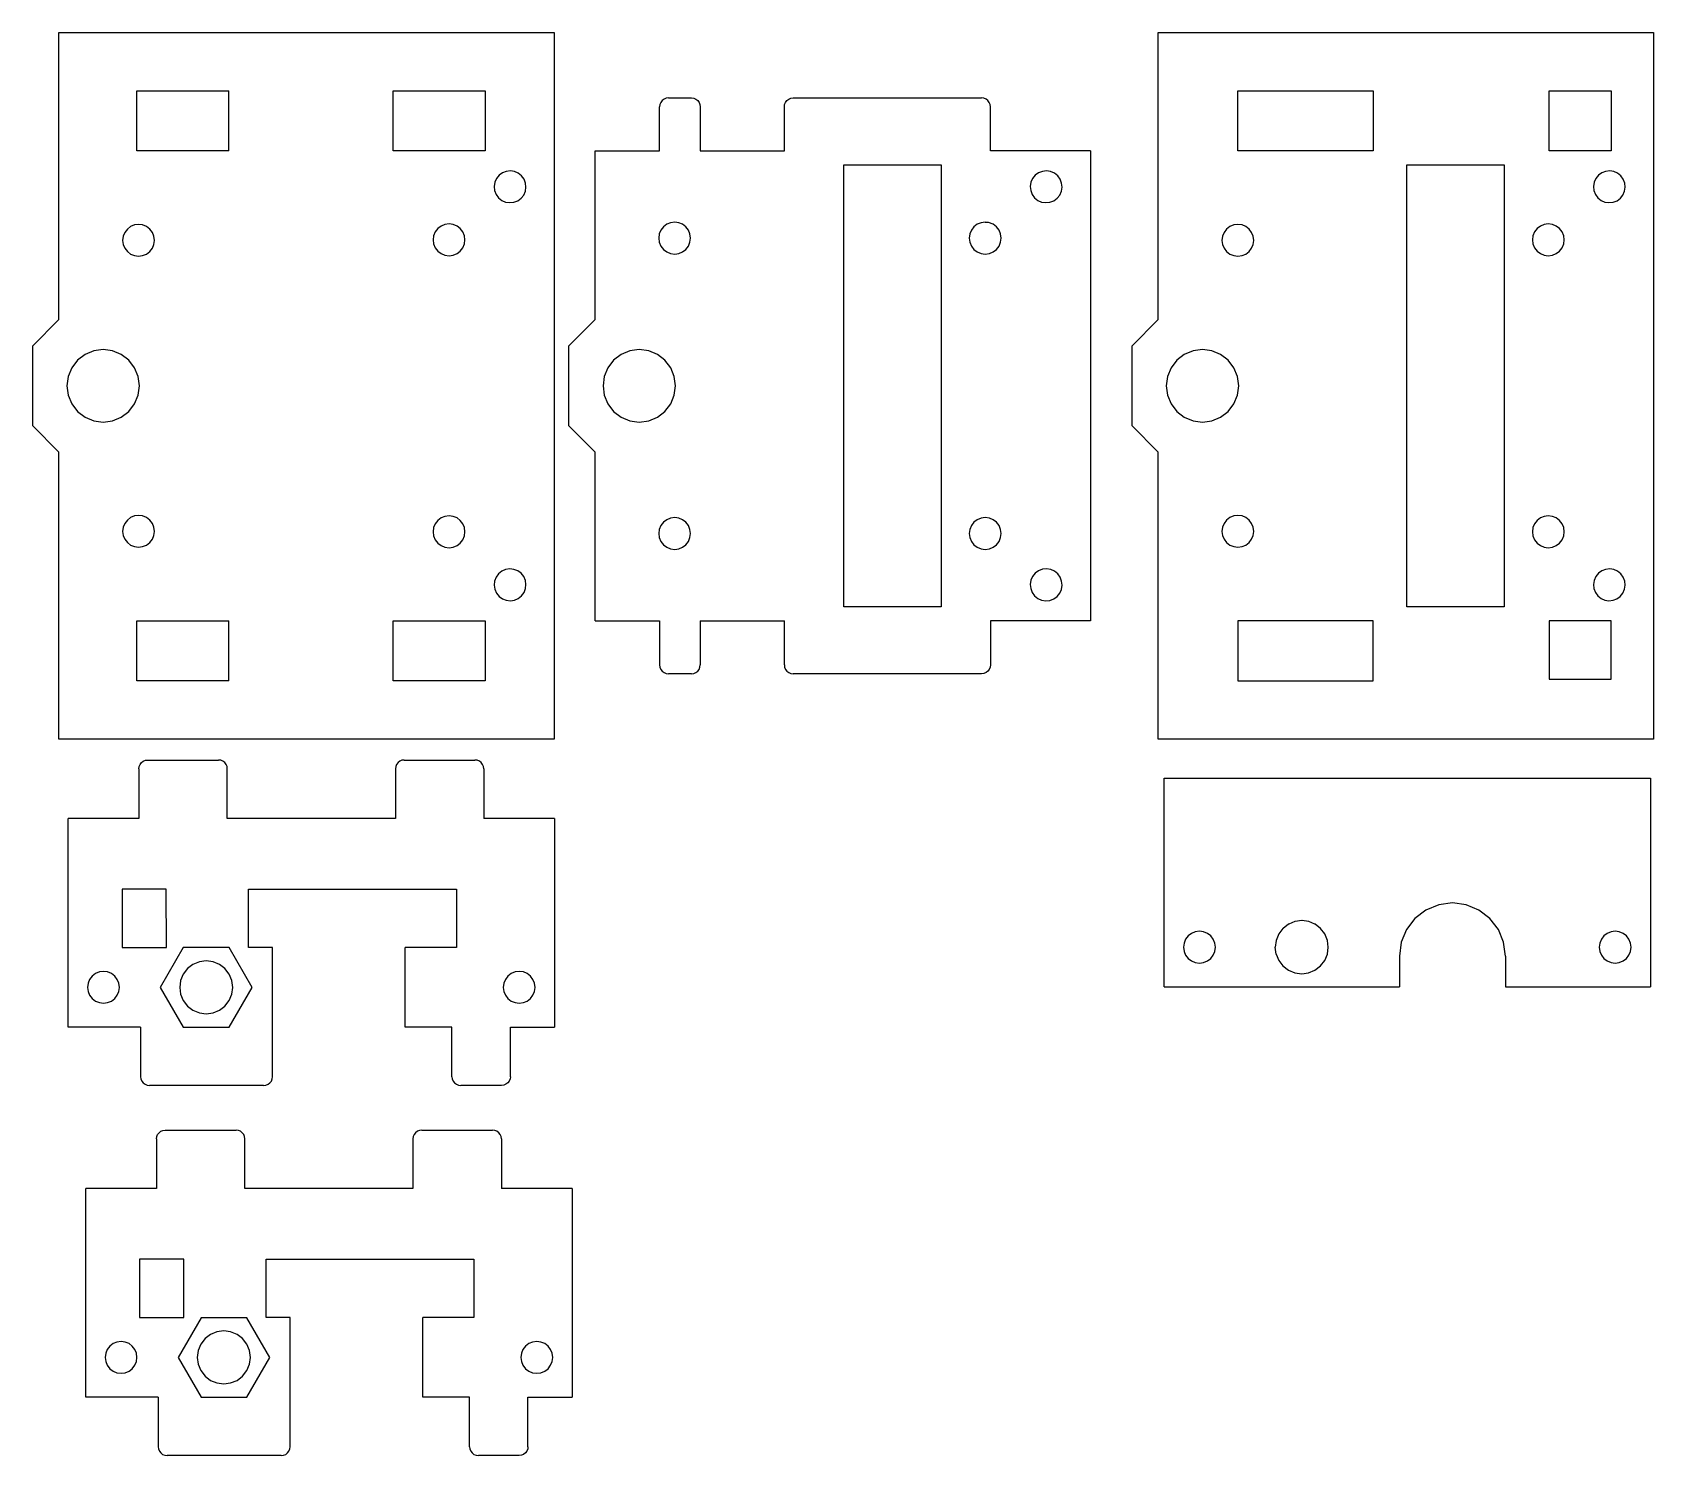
# Model space of a CAD drawing. Header units: inches. Extents: x -92 to 92, y -80 to 80.
import ezdxf

# ---------------------------------------------------------------- set-up
doc = ezdxf.new("R2010")
doc.units = ezdxf.units.IN
doc.header["$MEASUREMENT"] = 0

msp = doc.modelspace()

# ---------------------------------------------------------------- linework, layer by layer
for p, q in [((-88.64, 47.98), (-88.64, 80.44)), ((-88.64, 80.44), (-32.64, 80.44)), ((-32.64, 80.44), (-32.64, 0.54)), ((35.64, 80.44), (91.64, 80.44)), ((35.64, 47.98), (35.64, 80.44)), ((91.64, 80.44), (91.64, 0.54)), ((-79.84, 67.04), (-79.84, 73.84)), ((-79.84, 73.84), (-69.44, 73.84)), ((-69.44, 67.04), (-69.44, 73.84)), ((-50.84, 67.04), (-50.84, 73.84)), ((-50.84, 73.84), (-40.44, 73.84)), ((-40.44, 73.84), (-40.44, 67.04)), ((44.64, 73.84), (59.95, 73.84)), ((44.64, 67.04), (44.64, 73.84)), ((59.95, 73.84), (59.95, 67.04)), ((79.84, 67.04), (79.84, 73.84)), ((79.84, 73.84), (86.84, 73.84)), ((86.84, 73.84), (86.84, 67.04)), ((-20.7, 72.3), (-20.73, 72.04)), ((-20.73, 67.04), (-20.73, 72.04)), ((-20.6, 72.54), (-20.7, 72.3)), ((-20.44, 72.75), (-20.6, 72.54)), ((-20.23, 72.91), (-20.44, 72.75)), ((-19.99, 73.01), (-20.23, 72.91)), ((-19.73, 73.04), (-19.99, 73.01)), ((-19.73, 73.04), (-17.13, 73.04)), ((-17.13, 73.04), (-16.87, 73.01)), ((-16.87, 73.01), (-16.63, 72.91)), ((-16.63, 72.91), (-16.43, 72.75)), ((-16.43, 72.75), (-16.27, 72.54)), ((-16.27, 72.54), (-16.17, 72.3)), ((-16.17, 72.3), (-16.13, 72.04)), ((-16.13, 72.04), (-16.13, 67.04)), ((-6.63, 72.04), (-6.6, 72.3)), ((-6.63, 67.04), (-6.63, 72.04)), ((-6.6, 72.3), (-6.5, 72.54)), ((-6.5, 72.54), (-6.34, 72.75)), ((-6.34, 72.75), (-6.13, 72.91)), ((-6.13, 72.91), (-5.89, 73.01)), ((-5.89, 73.01), (-5.63, 73.04)), ((-5.63, 73.04), (15.67, 73.04)), ((15.92, 73.01), (15.67, 73.04)), ((16.17, 72.91), (15.92, 73.01)), ((16.37, 72.75), (16.17, 72.91)), ((16.53, 72.54), (16.37, 72.75)), ((16.63, 72.3), (16.53, 72.54)), ((16.67, 72.04), (16.63, 72.3)), ((16.67, 67.04), (16.67, 72.04)), ((-69.44, 67.04), (-79.84, 67.04)), ((-40.44, 67.04), (-50.84, 67.04)), ((-28.03, 67.04), (-20.73, 67.04)), ((-28.03, 47.98), (-28.03, 67.04)), ((-16.13, 67.04), (-6.63, 67.04)), ((27.97, 67.04), (16.67, 67.04)), ((27.97, 67.04), (27.97, 13.94)), ((59.95, 67.04), (44.64, 67.04)), ((86.84, 67.04), (79.84, 67.04)), ((-38.89, 64.3), (-39.18, 63.93)), ((-38.51, 64.57), (-38.89, 64.3)), ((-38.07, 64.74), (-38.51, 64.57)), ((-37.6, 64.79), (-38.07, 64.74)), ((-37.14, 64.72), (-37.6, 64.79)), ((-36.71, 64.53), (-37.14, 64.72)), ((-36.34, 64.24), (-36.71, 64.53)), ((-36.06, 63.86), (-36.34, 64.24)), ((0.08, 15.49), (0.08, 65.49)), ((0.08, 65.49), (11.08, 65.49)), ((11.08, 65.49), (11.08, 15.49)), ((21.72, 64.3), (21.43, 63.93)), ((22.1, 64.57), (21.72, 64.3)), ((22.54, 64.74), (22.1, 64.57)), ((23.01, 64.79), (22.54, 64.74)), ((23.47, 64.72), (23.01, 64.79)), ((23.9, 64.53), (23.47, 64.72)), ((24.27, 64.24), (23.9, 64.53)), ((24.54, 63.86), (24.27, 64.24)), ((63.76, 65.49), (74.76, 65.49)), ((63.76, 15.49), (63.76, 65.49)), ((74.76, 65.49), (74.76, 15.49)), ((85.4, 64.3), (85.1, 63.93)), ((85.78, 64.57), (85.4, 64.3)), ((86.22, 64.74), (85.78, 64.57)), ((86.68, 64.79), (86.22, 64.74)), ((87.15, 64.72), (86.68, 64.79)), ((87.58, 64.53), (87.15, 64.72)), ((87.94, 64.24), (87.58, 64.53)), ((88.22, 63.86), (87.94, 64.24)), ((-39.37, 63.5), (-39.44, 63.03)), ((-39.44, 63.03), (-39.39, 62.57)), ((-39.39, 62.57), (-39.22, 62.13)), ((-39.18, 63.93), (-39.37, 63.5)), ((-36.1, 62.06), (-35.91, 62.49)), ((-35.89, 63.42), (-36.06, 63.86)), ((-35.91, 62.49), (-35.84, 62.96)), ((-35.84, 62.96), (-35.89, 63.42)), ((21.24, 63.5), (21.17, 63.04)), ((21.17, 63.04), (21.22, 62.57)), ((21.22, 62.57), (21.39, 62.13)), ((21.43, 63.93), (21.24, 63.5)), ((24.5, 62.06), (24.69, 62.49)), ((24.71, 63.42), (24.54, 63.86)), ((24.69, 62.49), (24.76, 62.95)), ((24.76, 62.95), (24.71, 63.42)), ((84.91, 63.5), (84.84, 63.04)), ((84.84, 63.04), (84.89, 62.57)), ((84.89, 62.57), (85.06, 62.13)), ((85.1, 63.93), (84.91, 63.5)), ((88.18, 62.06), (88.37, 62.49)), ((88.39, 63.42), (88.22, 63.86)), ((88.37, 62.49), (88.44, 62.95)), ((88.44, 62.95), (88.39, 63.42)), ((-39.22, 62.13), (-38.94, 61.75)), ((-38.94, 61.75), (-38.58, 61.46)), ((-38.58, 61.46), (-38.15, 61.27)), ((-38.15, 61.27), (-37.68, 61.2)), ((-37.68, 61.2), (-37.21, 61.25)), ((-37.21, 61.25), (-36.78, 61.42)), ((-36.78, 61.42), (-36.4, 61.69)), ((-36.4, 61.69), (-36.1, 62.06)), ((21.39, 62.13), (21.66, 61.75)), ((21.66, 61.75), (22.03, 61.46)), ((22.03, 61.46), (22.46, 61.27)), ((22.46, 61.27), (22.92, 61.2)), ((22.92, 61.2), (23.39, 61.25)), ((23.39, 61.25), (23.83, 61.42)), ((23.83, 61.42), (24.21, 61.69)), ((24.21, 61.69), (24.5, 62.06)), ((85.06, 62.13), (85.34, 61.75)), ((85.34, 61.75), (85.71, 61.46)), ((85.71, 61.46), (86.14, 61.27)), ((86.14, 61.27), (86.6, 61.2)), ((86.6, 61.2), (87.07, 61.25)), ((87.07, 61.25), (87.51, 61.42)), ((87.51, 61.42), (87.89, 61.69)), ((87.89, 61.69), (88.18, 62.06)), ((-80.11, 58.68), (-80.54, 58.5)), ((-79.64, 58.74), (-80.11, 58.68)), ((-79.18, 58.68), (-79.64, 58.74)), ((-78.74, 58.5), (-79.18, 58.68)), ((-45.01, 58.73), (-45.44, 58.55)), ((-44.54, 58.79), (-45.01, 58.73)), ((-44.08, 58.73), (-44.54, 58.79)), ((-43.64, 58.55), (-44.08, 58.73)), ((-19.93, 58.75), (-20.31, 58.47)), ((-19.5, 58.93), (-19.93, 58.75)), ((-19.03, 58.99), (-19.5, 58.93)), ((-18.57, 58.93), (-19.03, 58.99)), ((-18.13, 58.75), (-18.57, 58.93)), ((-17.76, 58.47), (-18.13, 58.75)), ((15.18, 58.75), (14.81, 58.47)), ((15.62, 58.93), (15.18, 58.75)), ((16.08, 58.99), (15.62, 58.93)), ((16.46, 58.94), (16.08, 58.99)), ((16.46, 58.94), (16.08, 58.94)), ((16.98, 58.75), (16.46, 58.94)), ((17.36, 58.47), (16.98, 58.75)), ((44.18, 58.68), (43.74, 58.5)), ((44.64, 58.74), (44.18, 58.68)), ((45.11, 58.68), (44.64, 58.74)), ((45.54, 58.5), (45.11, 58.68)), ((79.28, 58.73), (78.84, 58.55)), ((79.74, 58.79), (79.28, 58.73)), ((80.21, 58.73), (79.74, 58.79)), ((80.64, 58.55), (80.21, 58.73)), ((-81.38, 57.41), (-81.44, 56.94)), ((-81.44, 56.94), (-81.38, 56.48)), ((-81.2, 57.84), (-81.38, 57.41)), ((-80.91, 58.22), (-81.2, 57.84)), ((-80.54, 58.5), (-80.91, 58.22)), ((-78.37, 58.22), (-78.74, 58.5)), ((-78.08, 57.84), (-78.37, 58.22)), ((-77.9, 57.41), (-78.08, 57.84)), ((-77.84, 56.94), (-77.9, 57.41)), ((-77.9, 56.48), (-77.84, 56.94)), ((-46.28, 57.46), (-46.34, 56.99)), ((-46.34, 56.99), (-46.28, 56.53)), ((-46.1, 57.89), (-46.28, 57.46)), ((-45.81, 58.27), (-46.1, 57.89)), ((-45.44, 58.55), (-45.81, 58.27)), ((-43.27, 58.27), (-43.64, 58.55)), ((-42.98, 57.89), (-43.27, 58.27)), ((-42.8, 57.46), (-42.98, 57.89)), ((-42.74, 56.99), (-42.8, 57.46)), ((-42.8, 56.53), (-42.74, 56.99)), ((-20.77, 57.66), (-20.83, 57.19)), ((-20.83, 57.19), (-20.77, 56.73)), ((-20.59, 58.09), (-20.77, 57.66)), ((-20.31, 58.47), (-20.59, 58.09)), ((-17.48, 58.09), (-17.76, 58.47)), ((-17.3, 57.66), (-17.48, 58.09)), ((-17.23, 57.19), (-17.3, 57.66)), ((-17.3, 56.73), (-17.23, 57.19)), ((14.34, 57.66), (14.28, 57.19)), ((14.28, 57.19), (14.34, 56.73)), ((14.52, 58.09), (14.34, 57.66)), ((14.81, 58.47), (14.52, 58.09)), ((17.64, 58.09), (17.36, 58.47)), ((17.82, 57.66), (17.64, 58.09)), ((17.88, 57.19), (17.82, 57.66)), ((17.82, 56.73), (17.88, 57.19)), ((42.9, 57.41), (42.84, 56.94)), ((42.84, 56.94), (42.9, 56.48)), ((43.08, 57.84), (42.9, 57.41)), ((43.37, 58.22), (43.08, 57.84)), ((43.74, 58.5), (43.37, 58.22)), ((45.91, 58.22), (45.54, 58.5)), ((46.2, 57.84), (45.91, 58.22)), ((46.38, 57.41), (46.2, 57.84)), ((46.44, 56.94), (46.38, 57.41)), ((46.38, 56.48), (46.44, 56.94)), ((78, 57.46), (77.94, 56.99)), ((77.94, 56.99), (78, 56.53)), ((78.18, 57.89), (78, 57.46)), ((78.47, 58.27), (78.18, 57.89)), ((78.84, 58.55), (78.47, 58.27)), ((81.01, 58.27), (80.64, 58.55)), ((81.3, 57.89), (81.01, 58.27)), ((81.48, 57.46), (81.3, 57.89)), ((81.54, 56.99), (81.48, 57.46)), ((81.48, 56.53), (81.54, 56.99)), ((-81.38, 56.48), (-81.2, 56.04)), ((-81.2, 56.04), (-80.91, 55.67)), ((-80.91, 55.67), (-80.54, 55.39)), ((-80.54, 55.39), (-80.11, 55.21)), ((-80.11, 55.21), (-79.64, 55.14)), ((-79.64, 55.14), (-79.18, 55.21)), ((-79.18, 55.21), (-78.74, 55.39)), ((-78.74, 55.39), (-78.37, 55.67)), ((-78.37, 55.67), (-78.08, 56.04)), ((-78.08, 56.04), (-77.9, 56.48)), ((-46.28, 56.53), (-46.1, 56.09)), ((-46.1, 56.09), (-45.81, 55.72)), ((-45.81, 55.72), (-45.44, 55.44)), ((-45.44, 55.44), (-45.01, 55.26)), ((-45.01, 55.26), (-44.54, 55.19)), ((-44.54, 55.19), (-44.08, 55.26)), ((-44.08, 55.26), (-43.64, 55.44)), ((-43.64, 55.44), (-43.27, 55.72)), ((-43.27, 55.72), (-42.98, 56.09)), ((-42.98, 56.09), (-42.8, 56.53)), ((-20.77, 56.73), (-20.59, 56.29)), ((-20.59, 56.29), (-20.31, 55.92)), ((-20.31, 55.92), (-19.93, 55.64)), ((-19.93, 55.64), (-19.5, 55.46)), ((-19.5, 55.46), (-19.03, 55.39)), ((-19.03, 55.39), (-18.57, 55.46)), ((-18.57, 55.46), (-18.13, 55.64)), ((-18.13, 55.64), (-17.76, 55.92)), ((-17.76, 55.92), (-17.48, 56.29)), ((-17.48, 56.29), (-17.3, 56.73)), ((14.34, 56.73), (14.52, 56.29)), ((14.52, 56.29), (14.81, 55.92)), ((14.81, 55.92), (15.18, 55.64)), ((15.18, 55.64), (15.62, 55.46)), ((15.62, 55.46), (16.08, 55.39)), ((16.08, 55.39), (16.55, 55.46)), ((16.55, 55.46), (16.98, 55.64)), ((16.98, 55.64), (17.36, 55.92)), ((17.36, 55.92), (17.64, 56.29)), ((17.64, 56.29), (17.82, 56.73)), ((42.9, 56.48), (43.08, 56.04)), ((43.08, 56.04), (43.37, 55.67)), ((43.37, 55.67), (43.74, 55.39)), ((43.74, 55.39), (44.18, 55.21)), ((44.18, 55.21), (44.64, 55.14)), ((44.64, 55.14), (45.11, 55.21)), ((45.11, 55.21), (45.54, 55.39)), ((45.54, 55.39), (45.91, 55.67)), ((45.91, 55.67), (46.2, 56.04)), ((46.2, 56.04), (46.38, 56.48)), ((78, 56.53), (78.18, 56.09)), ((78.18, 56.09), (78.47, 55.72)), ((78.47, 55.72), (78.84, 55.44)), ((78.84, 55.44), (79.28, 55.26)), ((79.28, 55.26), (79.74, 55.19)), ((79.74, 55.19), (80.21, 55.26)), ((80.21, 55.26), (80.64, 55.44)), ((80.64, 55.44), (81.01, 55.72)), ((81.01, 55.72), (81.3, 56.09)), ((81.3, 56.09), (81.48, 56.53)), ((-91.64, 44.98), (-88.64, 47.98)), ((-31.03, 44.98), (-28.03, 47.98)), ((32.64, 44.98), (35.64, 47.98)), ((-91.64, 44.98), (-91.64, 36.01)), ((-85.69, 44.05), (-86.54, 43.39)), ((-84.7, 44.46), (-85.69, 44.05)), ((-83.64, 44.59), (-84.7, 44.46)), ((-82.58, 44.46), (-83.64, 44.59)), ((-81.59, 44.05), (-82.58, 44.46)), ((-80.74, 43.39), (-81.59, 44.05)), ((-31.03, 44.98), (-31.03, 40.52)), ((-25.08, 44.05), (-25.93, 43.39)), ((-24.1, 44.46), (-25.08, 44.05)), ((-23.03, 44.59), (-24.1, 44.46)), ((-21.97, 44.46), (-23.03, 44.59)), ((-20.98, 44.05), (-21.97, 44.46)), ((-20.14, 43.39), (-20.98, 44.05)), ((32.64, 44.98), (32.64, 36.01)), ((38.59, 44.05), (37.74, 43.39)), ((39.58, 44.46), (38.59, 44.05)), ((40.64, 44.59), (39.58, 44.46)), ((41.7, 44.46), (40.64, 44.59)), ((42.69, 44.05), (41.7, 44.46)), ((43.54, 43.39), (42.69, 44.05)), ((-87.19, 42.54), (-87.6, 41.56)), ((-86.54, 43.39), (-87.19, 42.54)), ((-80.09, 42.54), (-80.74, 43.39)), ((-79.68, 41.56), (-80.09, 42.54)), ((-26.59, 42.54), (-26.99, 41.56)), ((-25.93, 43.39), (-26.59, 42.54)), ((-19.48, 42.54), (-20.14, 43.39)), ((-19.07, 41.56), (-19.48, 42.54)), ((37.09, 42.54), (36.68, 41.56)), ((37.74, 43.39), (37.09, 42.54)), ((44.19, 42.54), (43.54, 43.39)), ((44.6, 41.56), (44.19, 42.54)), ((-87.6, 41.56), (-87.74, 40.49)), ((-87.74, 40.49), (-87.6, 39.43)), ((-79.54, 40.49), (-79.68, 41.56)), ((-79.68, 39.43), (-79.54, 40.49)), ((-31.03, 40.52), (-31.04, 40.49)), ((-31.04, 40.49), (-31.03, 40.47)), ((-31.03, 40.47), (-31.03, 36.01)), ((-26.99, 41.56), (-27.13, 40.49)), ((-27.13, 40.49), (-26.99, 39.43)), ((-18.93, 40.49), (-19.07, 41.56)), ((-19.07, 39.43), (-18.93, 40.49)), ((36.68, 41.56), (36.54, 40.49)), ((36.54, 40.49), (36.68, 39.43)), ((44.74, 40.49), (44.6, 41.56)), ((44.6, 39.43), (44.74, 40.49)), ((-87.6, 39.43), (-87.19, 38.44)), ((-80.09, 38.44), (-79.68, 39.43)), ((-26.99, 39.43), (-26.59, 38.44)), ((-19.48, 38.44), (-19.07, 39.43)), ((36.68, 39.43), (37.09, 38.44)), ((44.19, 38.44), (44.6, 39.43)), ((-87.19, 38.44), (-86.54, 37.6)), ((-86.54, 37.6), (-85.69, 36.94)), ((-85.69, 36.94), (-84.7, 36.53)), ((-82.58, 36.53), (-81.59, 36.94)), ((-81.59, 36.94), (-80.74, 37.6)), ((-80.74, 37.6), (-80.09, 38.44)), ((-26.59, 38.44), (-25.93, 37.6)), ((-25.93, 37.6), (-25.08, 36.94)), ((-25.08, 36.94), (-24.1, 36.53)), ((-21.97, 36.53), (-20.98, 36.94)), ((-20.98, 36.94), (-20.14, 37.6)), ((-20.14, 37.6), (-19.48, 38.44)), ((37.09, 38.44), (37.74, 37.6)), ((37.74, 37.6), (38.59, 36.94)), ((38.59, 36.94), (39.58, 36.53)), ((41.7, 36.53), (42.69, 36.94)), ((42.69, 36.94), (43.54, 37.6)), ((43.54, 37.6), (44.19, 38.44)), ((-91.64, 36.01), (-88.64, 33.01)), ((-84.7, 36.53), (-83.64, 36.39)), ((-83.64, 36.39), (-82.58, 36.53)), ((-31.03, 36.01), (-28.03, 33.01)), ((-24.1, 36.53), (-23.03, 36.39)), ((-23.03, 36.39), (-21.97, 36.53)), ((32.64, 36.01), (35.64, 33.01)), ((39.58, 36.53), (40.64, 36.39)), ((40.64, 36.39), (41.7, 36.53)), ((-88.64, 0.54), (-88.64, 33.01)), ((-28.03, 13.94), (-28.03, 33.01)), ((35.64, 0.54), (35.64, 33.01)), ((-80.11, 25.78), (-80.54, 25.6)), ((-79.64, 25.84), (-80.11, 25.78)), ((-79.18, 25.78), (-79.64, 25.84)), ((-78.74, 25.6), (-79.18, 25.78)), ((-45.01, 25.73), (-45.44, 25.55)), ((-44.54, 25.79), (-45.01, 25.73)), ((-44.08, 25.73), (-44.54, 25.79)), ((-43.64, 25.55), (-44.08, 25.73)), ((44.18, 25.78), (43.74, 25.6)), ((44.64, 25.84), (44.18, 25.78)), ((45.11, 25.78), (44.64, 25.84)), ((45.54, 25.6), (45.11, 25.78)), ((79.28, 25.73), (78.84, 25.55)), ((79.74, 25.79), (79.28, 25.73)), ((80.21, 25.73), (79.74, 25.79)), ((80.64, 25.55), (80.21, 25.73)), ((-81.38, 24.51), (-81.44, 24.04)), ((-81.44, 24.04), (-81.38, 23.58)), ((-81.2, 24.94), (-81.38, 24.51)), ((-80.91, 25.32), (-81.2, 24.94)), ((-80.54, 25.6), (-80.91, 25.32)), ((-78.37, 25.32), (-78.74, 25.6)), ((-78.08, 24.94), (-78.37, 25.32)), ((-77.9, 24.51), (-78.08, 24.94)), ((-77.84, 24.04), (-77.9, 24.51)), ((-77.9, 23.58), (-77.84, 24.04)), ((-46.28, 24.46), (-46.34, 23.99)), ((-46.34, 23.99), (-46.28, 23.53)), ((-46.1, 24.89), (-46.28, 24.46)), ((-45.81, 25.27), (-46.1, 24.89)), ((-45.44, 25.55), (-45.81, 25.27)), ((-43.27, 25.27), (-43.64, 25.55)), ((-42.98, 24.89), (-43.27, 25.27)), ((-42.8, 24.46), (-42.98, 24.89)), ((-42.74, 23.99), (-42.8, 24.46)), ((-42.8, 23.53), (-42.74, 23.99)), ((-20.77, 24.26), (-20.83, 23.79)), ((-20.59, 24.69), (-20.77, 24.26)), ((-20.31, 25.07), (-20.59, 24.69)), ((-19.93, 25.35), (-20.31, 25.07)), ((-19.5, 25.53), (-19.93, 25.35)), ((-19.03, 25.59), (-19.5, 25.53)), ((-18.57, 25.53), (-19.03, 25.59)), ((-18.13, 25.35), (-18.57, 25.53)), ((-17.76, 25.07), (-18.13, 25.35)), ((-17.48, 24.69), (-17.76, 25.07)), ((-17.3, 24.26), (-17.48, 24.69)), ((-17.23, 23.79), (-17.3, 24.26)), ((14.34, 24.26), (14.28, 23.79)), ((14.52, 24.69), (14.34, 24.26)), ((14.81, 25.07), (14.52, 24.69)), ((15.18, 25.35), (14.81, 25.07)), ((15.62, 25.53), (15.18, 25.35)), ((16.08, 25.59), (15.62, 25.53)), ((16.55, 25.53), (16.08, 25.59)), ((16.98, 25.35), (16.55, 25.53)), ((17.36, 25.07), (16.98, 25.35)), ((17.64, 24.69), (17.36, 25.07)), ((17.82, 24.26), (17.64, 24.69)), ((17.88, 23.79), (17.82, 24.26)), ((42.9, 24.51), (42.84, 24.04)), ((42.84, 24.04), (42.9, 23.58)), ((43.08, 24.94), (42.9, 24.51)), ((43.37, 25.32), (43.08, 24.94)), ((43.74, 25.6), (43.37, 25.32)), ((45.91, 25.32), (45.54, 25.6)), ((46.2, 24.94), (45.91, 25.32)), ((46.38, 24.51), (46.2, 24.94)), ((46.44, 24.04), (46.38, 24.51)), ((46.38, 23.58), (46.44, 24.04)), ((78, 24.46), (77.94, 23.99)), ((77.94, 23.99), (78, 23.53)), ((78.18, 24.89), (78, 24.46)), ((78.47, 25.27), (78.18, 24.89)), ((78.84, 25.55), (78.47, 25.27)), ((81.01, 25.27), (80.64, 25.55)), ((81.3, 24.89), (81.01, 25.27)), ((81.48, 24.46), (81.3, 24.89)), ((81.54, 23.99), (81.48, 24.46)), ((81.48, 23.53), (81.54, 23.99)), ((-81.38, 23.58), (-81.2, 23.14)), ((-81.2, 23.14), (-80.91, 22.77)), ((-80.91, 22.77), (-80.54, 22.49)), ((-80.54, 22.49), (-80.11, 22.31)), ((-80.11, 22.31), (-79.64, 22.24)), ((-79.64, 22.24), (-79.18, 22.31)), ((-79.18, 22.31), (-78.74, 22.49)), ((-78.74, 22.49), (-78.37, 22.77)), ((-78.37, 22.77), (-78.08, 23.14)), ((-78.08, 23.14), (-77.9, 23.58)), ((-46.28, 23.53), (-46.1, 23.09)), ((-46.1, 23.09), (-45.81, 22.72)), ((-45.81, 22.72), (-45.44, 22.44)), ((-45.44, 22.44), (-45.01, 22.26)), ((-45.01, 22.26), (-44.54, 22.19)), ((-44.54, 22.19), (-44.08, 22.26)), ((-44.08, 22.26), (-43.64, 22.44)), ((-43.64, 22.44), (-43.27, 22.72)), ((-43.27, 22.72), (-42.98, 23.09)), ((-42.98, 23.09), (-42.8, 23.53)), ((-20.83, 23.79), (-20.77, 23.33)), ((-20.77, 23.33), (-20.59, 22.89)), ((-20.59, 22.89), (-20.31, 22.52)), ((-20.31, 22.52), (-19.93, 22.24)), ((-19.93, 22.24), (-19.5, 22.06)), ((-19.5, 22.06), (-19.03, 21.99)), ((-19.03, 21.99), (-18.57, 22.06)), ((-18.57, 22.06), (-18.13, 22.24)), ((-18.13, 22.24), (-17.76, 22.52)), ((-17.76, 22.52), (-17.48, 22.89)), ((-17.48, 22.89), (-17.3, 23.33)), ((-17.3, 23.33), (-17.23, 23.79)), ((14.28, 23.79), (14.34, 23.33)), ((14.34, 23.33), (14.52, 22.89)), ((14.52, 22.89), (14.81, 22.52)), ((14.81, 22.52), (15.18, 22.24)), ((15.18, 22.24), (15.62, 22.06)), ((15.62, 22.06), (16.08, 21.99)), ((16.08, 21.99), (16.55, 22.06)), ((16.55, 22.06), (16.98, 22.24)), ((16.98, 22.24), (17.36, 22.52)), ((17.36, 22.52), (17.64, 22.89)), ((17.64, 22.89), (17.82, 23.33)), ((17.82, 23.33), (17.88, 23.79)), ((42.9, 23.58), (43.08, 23.14)), ((43.08, 23.14), (43.37, 22.77)), ((43.37, 22.77), (43.74, 22.49)), ((43.74, 22.49), (44.18, 22.31)), ((44.18, 22.31), (44.64, 22.24)), ((44.64, 22.24), (45.11, 22.31)), ((45.11, 22.31), (45.54, 22.49)), ((45.54, 22.49), (45.91, 22.77)), ((45.91, 22.77), (46.2, 23.14)), ((46.2, 23.14), (46.38, 23.58)), ((78, 23.53), (78.18, 23.09)), ((78.18, 23.09), (78.47, 22.72)), ((78.47, 22.72), (78.84, 22.44)), ((78.84, 22.44), (79.28, 22.26)), ((79.28, 22.26), (79.74, 22.19)), ((79.74, 22.19), (80.21, 22.26)), ((80.21, 22.26), (80.64, 22.44)), ((80.64, 22.44), (81.01, 22.72)), ((81.01, 22.72), (81.3, 23.09)), ((81.3, 23.09), (81.48, 23.53)), ((-39.39, 18.42), (-39.44, 17.96)), ((-39.22, 18.86), (-39.39, 18.42)), ((-38.94, 19.24), (-39.22, 18.86)), ((-38.58, 19.53), (-38.94, 19.24)), ((-38.15, 19.72), (-38.58, 19.53)), ((-37.68, 19.79), (-38.15, 19.72)), ((-37.21, 19.74), (-37.68, 19.79)), ((-36.78, 19.57), (-37.21, 19.74)), ((-36.4, 19.3), (-36.78, 19.57)), ((-36.1, 18.93), (-36.4, 19.3)), ((-35.91, 18.5), (-36.1, 18.93)), ((-35.84, 18.03), (-35.91, 18.5)), ((21.24, 18.51), (21.17, 18.04)), ((21.43, 18.93), (21.24, 18.51)), ((21.73, 19.3), (21.43, 18.93)), ((22.11, 19.58), (21.73, 19.3)), ((22.54, 19.75), (22.11, 19.58)), ((23.01, 19.79), (22.54, 19.75)), ((23.48, 19.72), (23.01, 19.79)), ((23.91, 19.53), (23.48, 19.72)), ((24.27, 19.23), (23.91, 19.53)), ((24.55, 18.85), (24.27, 19.23)), ((24.72, 18.42), (24.55, 18.85)), ((24.76, 17.95), (24.72, 18.42)), ((84.91, 18.5), (84.84, 18.04)), ((85.1, 18.93), (84.91, 18.5)), ((85.4, 19.3), (85.1, 18.93)), ((85.78, 19.58), (85.4, 19.3)), ((86.22, 19.74), (85.78, 19.58)), ((86.68, 19.79), (86.22, 19.74)), ((87.15, 19.72), (86.68, 19.79)), ((87.58, 19.53), (87.15, 19.72)), ((87.94, 19.24), (87.58, 19.53)), ((88.22, 18.86), (87.94, 19.24)), ((88.39, 18.42), (88.22, 18.86)), ((88.44, 17.95), (88.39, 18.42)), ((-39.44, 17.96), (-39.37, 17.49)), ((-39.37, 17.49), (-39.18, 17.06)), ((-39.18, 17.06), (-38.89, 16.69)), ((-38.89, 16.69), (-38.51, 16.42)), ((-36.71, 16.46), (-36.34, 16.75)), ((-36.34, 16.75), (-36.06, 17.13)), ((-36.06, 17.13), (-35.89, 17.57)), ((-35.89, 17.57), (-35.84, 18.03)), ((21.17, 18.04), (21.22, 17.57)), ((21.22, 17.57), (21.38, 17.14)), ((21.38, 17.14), (21.66, 16.76)), ((21.66, 16.76), (22.03, 16.46)), ((23.82, 16.41), (24.2, 16.69)), ((24.2, 16.69), (24.5, 17.05)), ((24.5, 17.05), (24.69, 17.48)), ((24.69, 17.48), (24.76, 17.95)), ((84.84, 18.04), (84.89, 17.57)), ((84.89, 17.57), (85.06, 17.13)), ((85.06, 17.13), (85.34, 16.75)), ((85.34, 16.75), (85.7, 16.46)), ((87.5, 16.41), (87.88, 16.69)), ((87.88, 16.69), (88.18, 17.06)), ((88.18, 17.06), (88.37, 17.49)), ((88.37, 17.49), (88.44, 17.95)), ((-38.51, 16.42), (-38.07, 16.25)), ((-38.07, 16.25), (-37.6, 16.2)), ((-37.6, 16.2), (-37.14, 16.27)), ((-37.14, 16.27), (-36.71, 16.46)), ((11.08, 15.49), (0.08, 15.49)), ((22.03, 16.46), (22.45, 16.27)), ((22.45, 16.27), (22.92, 16.2)), ((22.92, 16.2), (23.39, 16.24)), ((23.39, 16.24), (23.82, 16.41)), ((74.76, 15.49), (63.76, 15.49)), ((85.7, 16.46), (86.13, 16.27)), ((86.13, 16.27), (86.6, 16.2)), ((86.6, 16.2), (87.07, 16.25)), ((87.07, 16.25), (87.5, 16.41)), ((-79.84, 7.14), (-79.84, 13.94)), ((-79.84, 13.94), (-69.44, 13.94)), ((-69.44, 7.14), (-69.44, 13.94)), ((-50.84, 7.14), (-50.84, 13.94)), ((-50.84, 13.94), (-40.44, 13.94)), ((-40.44, 13.94), (-40.44, 7.14)), ((-28.03, 13.94), (-20.73, 13.94)), ((-20.73, 13.94), (-20.73, 8.94)), ((-16.13, 13.94), (-16.13, 8.94)), ((-16.13, 13.94), (-6.63, 13.94)), ((-6.63, 8.94), (-6.63, 13.94)), ((27.97, 13.94), (16.67, 13.94)), ((16.67, 13.94), (16.67, 8.94)), ((44.64, 13.94), (44.64, 7.14)), ((59.95, 13.94), (44.64, 13.94)), ((59.95, 7.14), (59.95, 13.94)), ((79.84, 13.94), (79.84, 7.34)), ((86.84, 13.94), (79.84, 13.94)), ((86.84, 7.34), (86.84, 13.94)), ((-20.73, 8.94), (-20.69, 8.69)), ((-20.69, 8.69), (-20.59, 8.44)), ((-20.59, 8.44), (-20.44, 8.24)), ((-20.44, 8.24), (-20.23, 8.08)), ((-20.23, 8.08), (-19.99, 7.98)), ((-19.99, 7.98), (-19.73, 7.94)), ((-17.13, 7.94), (-19.73, 7.94)), ((-17.13, 7.94), (-16.88, 7.98)), ((-16.88, 7.98), (-16.63, 8.08)), ((-16.63, 8.08), (-16.43, 8.24)), ((-16.43, 8.24), (-16.27, 8.44)), ((-16.27, 8.44), (-16.17, 8.69)), ((-16.17, 8.69), (-16.13, 8.94)), ((-6.63, 8.94), (-6.6, 8.69)), ((-6.6, 8.69), (-6.5, 8.44)), ((-6.5, 8.44), (-6.34, 8.24)), ((-6.34, 8.24), (-6.13, 8.08)), ((-6.13, 8.08), (-5.89, 7.98)), ((-5.89, 7.98), (-5.63, 7.94)), ((15.67, 7.94), (-5.63, 7.94)), ((15.92, 7.98), (15.67, 7.94)), ((16.17, 8.08), (15.92, 7.98)), ((16.37, 8.24), (16.17, 8.08)), ((16.53, 8.44), (16.37, 8.24)), ((16.63, 8.69), (16.53, 8.44)), ((16.67, 8.94), (16.63, 8.69)), ((79.84, 7.34), (86.84, 7.34)), ((-69.44, 7.14), (-79.84, 7.14)), ((-40.44, 7.14), (-50.84, 7.14)), ((44.64, 7.14), (59.95, 7.14)), ((-32.64, 0.54), (-88.64, 0.54)), ((91.64, 0.54), (35.64, 0.54)), ((-78.87, -1.84), (-78.61, -1.81)), ((-78.61, -1.81), (-70.61, -1.81)), ((-70.35, -1.84), (-70.61, -1.81)), ((-49.61, -1.81), (-49.87, -1.84)), ((-49.61, -1.81), (-41.61, -1.81)), ((-41.35, -1.84), (-41.61, -1.81)), ((-79.61, -2.81), (-79.57, -2.55)), ((-79.61, -2.81), (-79.61, -8.41)), ((-79.57, -2.55), (-79.47, -2.31)), ((-79.47, -2.31), (-79.31, -2.1)), ((-79.31, -2.1), (-79.11, -1.94)), ((-79.11, -1.94), (-78.87, -1.84)), ((-70.11, -1.94), (-70.35, -1.84)), ((-69.9, -2.1), (-70.11, -1.94)), ((-69.74, -2.31), (-69.9, -2.1)), ((-69.64, -2.55), (-69.74, -2.31)), ((-69.61, -2.81), (-69.64, -2.55)), ((-69.61, -8.41), (-69.61, -2.81)), ((-50.57, -2.55), (-50.61, -2.81)), ((-50.61, -2.81), (-50.61, -8.41)), ((-50.47, -2.31), (-50.57, -2.55)), ((-50.31, -2.1), (-50.47, -2.31)), ((-50.11, -1.94), (-50.31, -2.1)), ((-49.87, -1.84), (-50.11, -1.94)), ((-41.11, -1.94), (-41.35, -1.84)), ((-40.9, -2.1), (-41.11, -1.94)), ((-40.74, -2.31), (-40.9, -2.1)), ((-40.64, -2.55), (-40.74, -2.31)), ((-40.61, -2.81), (-40.64, -2.55)), ((-40.61, -2.81), (-40.61, -8.41)), ((36.3, -27.47), (36.3, -3.87)), ((36.3, -3.87), (91.3, -3.87)), ((91.3, -3.87), (91.3, -27.47)), ((-79.61, -8.41), (-87.61, -8.41)), ((-87.61, -32.01), (-87.61, -8.41)), ((-50.61, -8.41), (-69.61, -8.41)), ((-32.61, -8.41), (-40.61, -8.41)), ((-32.61, -8.41), (-32.61, -32.01)), ((-76.51, -16.41), (-81.51, -16.41)), ((-81.51, -16.41), (-81.5, -23.01)), ((-76.5, -23.01), (-76.51, -16.41)), ((-67.21, -16.41), (-43.71, -16.41)), ((-67.21, -23.01), (-67.21, -16.41)), ((-43.71, -16.41), (-43.71, -23.01)), ((67.35, -18.18), (65.9, -18.78)), ((68.9, -17.97), (67.35, -18.18)), ((70.45, -18.18), (68.9, -17.97)), ((71.9, -18.78), (70.45, -18.18)), ((51.09, -20.08), (50.4, -20.38)), ((51.12, -20.08), (51.09, -20.08)), ((51.86, -19.97), (51.12, -20.08)), ((51.9, -19.97), (51.86, -19.97)), ((52.64, -20.08), (51.9, -19.97)), ((52.68, -20.08), (52.64, -20.08)), ((53.36, -20.38), (52.68, -20.08)), ((64.66, -19.73), (63.7, -20.97)), ((65.9, -18.78), (64.66, -19.73)), ((73.14, -19.73), (71.9, -18.78)), ((74.1, -20.97), (73.14, -19.73)), ((39.03, -21.7), (38.74, -22.07)), ((39.4, -21.41), (39.03, -21.7)), ((39.83, -21.23), (39.4, -21.41)), ((40.3, -21.17), (39.83, -21.23)), ((40.76, -21.23), (40.3, -21.17)), ((41.2, -21.41), (40.76, -21.23)), ((41.57, -21.7), (41.2, -21.41)), ((41.86, -22.07), (41.57, -21.7)), ((49.26, -21.47), (48.96, -22.2)), ((49.74, -20.85), (49.26, -21.47)), ((49.78, -20.85), (49.74, -20.85)), ((50.36, -20.38), (49.78, -20.85)), ((50.4, -20.38), (50.36, -20.38)), ((53.4, -20.38), (53.36, -20.38)), ((53.98, -20.85), (53.4, -20.38)), ((54.46, -21.47), (53.98, -20.85)), ((54.02, -20.85), (53.98, -20.85)), ((54.76, -22.2), (54.46, -21.47)), ((63.7, -20.97), (63.1, -22.42)), ((74.69, -22.42), (74.1, -20.97)), ((86.03, -21.7), (85.74, -22.07)), ((86.4, -21.41), (86.03, -21.7)), ((86.83, -21.23), (86.4, -21.41)), ((87.3, -21.17), (86.83, -21.23)), ((87.76, -21.23), (87.3, -21.17)), ((88.2, -21.41), (87.76, -21.23)), ((88.57, -21.7), (88.2, -21.41)), ((88.86, -22.07), (88.57, -21.7)), ((-81.5, -23.01), (-76.5, -23.01)), ((-74.59, -23.01), (-77.19, -27.51)), ((-69.39, -23.01), (-74.59, -23.01)), ((-66.79, -27.51), (-69.39, -23.01)), ((-64.5, -23.01), (-67.21, -23.01)), ((-64.5, -37.61), (-64.5, -23.01)), ((-43.71, -23.01), (-49.49, -23.01)), ((-49.49, -32.01), (-49.49, -23.01)), ((38.56, -22.51), (38.5, -22.97)), ((38.5, -22.97), (38.56, -23.44)), ((38.74, -22.07), (38.56, -22.51)), ((38.56, -23.44), (38.74, -23.87)), ((42.04, -22.51), (41.86, -22.07)), ((41.86, -23.87), (42.04, -23.44)), ((42.1, -22.97), (42.04, -22.51)), ((42.04, -23.44), (42.1, -22.97)), ((48.96, -22.2), (48.86, -22.97)), ((48.96, -23.75), (48.86, -22.97)), ((48.96, -23.75), (49.26, -24.47)), ((54.46, -24.47), (54.76, -23.75)), ((54.86, -22.97), (54.76, -22.2)), ((54.76, -23.75), (54.86, -22.97)), ((63.1, -22.42), (62.9, -23.97)), ((74.9, -23.97), (74.69, -22.42)), ((85.56, -22.51), (85.5, -22.97)), ((85.5, -22.97), (85.56, -23.44)), ((85.74, -22.07), (85.56, -22.51)), ((85.56, -23.44), (85.74, -23.87)), ((89.04, -22.51), (88.86, -22.07)), ((88.86, -23.87), (89.04, -23.44)), ((89.1, -22.97), (89.04, -22.51)), ((89.04, -23.44), (89.1, -22.97)), ((-74.11, -25.38), (-74.59, -26.01)), ((-73.49, -24.91), (-74.11, -25.38)), ((-72.77, -24.61), (-73.49, -24.91)), ((-71.99, -24.51), (-72.77, -24.61)), ((-71.21, -24.61), (-71.99, -24.51)), ((-70.49, -24.91), (-71.21, -24.61)), ((-69.87, -25.38), (-70.49, -24.91)), ((-69.39, -26.01), (-69.87, -25.38)), ((38.74, -23.87), (39.03, -24.25)), ((39.03, -24.25), (39.4, -24.53)), ((39.4, -24.53), (39.83, -24.71)), ((39.83, -24.71), (40.3, -24.77)), ((40.3, -24.77), (40.76, -24.71)), ((40.76, -24.71), (41.2, -24.53)), ((41.2, -24.53), (41.57, -24.25)), ((41.57, -24.25), (41.86, -23.87)), ((49.26, -24.47), (49.74, -25.09)), ((49.74, -25.09), (50.36, -25.57)), ((50.36, -25.57), (51.09, -25.87)), ((52.64, -25.87), (53.36, -25.57)), ((53.36, -25.57), (53.98, -25.09)), ((53.98, -25.09), (54.46, -24.47)), ((62.9, -23.97), (62.9, -27.47)), ((74.9, -23.97), (74.9, -27.47)), ((85.74, -23.87), (86.03, -24.25)), ((86.03, -24.25), (86.4, -24.53)), ((86.4, -24.53), (86.83, -24.71)), ((86.83, -24.71), (87.3, -24.77)), ((87.3, -24.77), (87.76, -24.71)), ((87.76, -24.71), (88.2, -24.53)), ((88.2, -24.53), (88.57, -24.25)), ((88.57, -24.25), (88.86, -23.87)), ((-85.35, -27.04), (-85.41, -27.51)), ((-85.17, -26.61), (-85.35, -27.04)), ((-84.88, -26.23), (-85.17, -26.61)), ((-84.51, -25.95), (-84.88, -26.23)), ((-84.07, -25.77), (-84.51, -25.95)), ((-83.61, -25.71), (-84.07, -25.77)), ((-83.14, -25.77), (-83.61, -25.71)), ((-82.71, -25.95), (-83.14, -25.77)), ((-82.33, -26.23), (-82.71, -25.95)), ((-82.05, -26.61), (-82.33, -26.23)), ((-81.87, -27.04), (-82.05, -26.61)), ((-81.81, -27.51), (-81.87, -27.04)), ((-74.89, -26.73), (-74.99, -27.51)), ((-74.59, -26.01), (-74.89, -26.73)), ((-69.09, -26.73), (-69.39, -26.01)), ((-68.99, -27.51), (-69.09, -26.73)), ((-38.35, -27.04), (-38.41, -27.51)), ((-38.17, -26.61), (-38.35, -27.04)), ((-37.88, -26.23), (-38.17, -26.61)), ((-37.51, -25.95), (-37.88, -26.23)), ((-37.07, -25.77), (-37.51, -25.95)), ((-36.61, -25.71), (-37.07, -25.77)), ((-36.14, -25.77), (-36.61, -25.71)), ((-35.71, -25.95), (-36.14, -25.77)), ((-35.33, -26.23), (-35.71, -25.95)), ((-35.05, -26.61), (-35.33, -26.23)), ((-34.87, -27.04), (-35.05, -26.61)), ((-34.81, -27.51), (-34.87, -27.04)), ((36.3, -27.47), (62.9, -27.47)), ((51.09, -25.87), (51.86, -25.97)), ((51.86, -25.97), (52.64, -25.87)), ((74.9, -27.47), (91.3, -27.47)), ((-85.41, -27.51), (-85.35, -27.97)), ((-85.35, -27.97), (-85.17, -28.41)), ((-85.17, -28.41), (-84.88, -28.78)), ((-84.88, -28.78), (-84.51, -29.06)), ((-84.51, -29.06), (-84.07, -29.24)), ((-84.07, -29.24), (-83.61, -29.31)), ((-83.61, -29.31), (-83.14, -29.24)), ((-83.14, -29.24), (-82.71, -29.06)), ((-82.71, -29.06), (-82.33, -28.78)), ((-82.33, -28.78), (-82.05, -28.41)), ((-82.05, -28.41), (-81.87, -27.97)), ((-81.87, -27.97), (-81.81, -27.51)), ((-77.19, -27.51), (-74.59, -32.01)), ((-74.99, -27.51), (-74.89, -28.28)), ((-74.89, -28.28), (-74.59, -29.01)), ((-74.59, -29.01), (-74.11, -29.63)), ((-69.87, -29.63), (-69.39, -29.01)), ((-69.39, -32.01), (-66.79, -27.51)), ((-69.39, -29.01), (-69.09, -28.28)), ((-69.09, -28.28), (-68.99, -27.51)), ((-38.41, -27.51), (-38.35, -27.97)), ((-38.35, -27.97), (-38.17, -28.41)), ((-38.17, -28.41), (-37.88, -28.78)), ((-37.88, -28.78), (-37.51, -29.06)), ((-37.51, -29.06), (-37.07, -29.24)), ((-37.07, -29.24), (-36.61, -29.31)), ((-36.61, -29.31), (-36.14, -29.24)), ((-36.14, -29.24), (-35.71, -29.06)), ((-35.71, -29.06), (-35.33, -28.78)), ((-35.33, -28.78), (-35.05, -28.41)), ((-35.05, -28.41), (-34.87, -27.97)), ((-34.87, -27.97), (-34.81, -27.51)), ((-74.11, -29.63), (-73.49, -30.1)), ((-73.49, -30.1), (-72.77, -30.4)), ((-72.77, -30.4), (-71.99, -30.51)), ((-71.99, -30.51), (-71.21, -30.4)), ((-71.21, -30.4), (-70.49, -30.1)), ((-70.49, -30.1), (-69.87, -29.63)), ((-79.41, -32.01), (-87.61, -32.01)), ((-79.41, -32.01), (-79.41, -37.61)), ((-74.59, -32.01), (-69.39, -32.01)), ((-44.21, -32.01), (-49.49, -32.01)), ((-44.21, -37.61), (-44.21, -32.01)), ((-37.61, -37.61), (-37.61, -32.01)), ((-37.61, -32.01), (-32.61, -32.01)), ((-79.41, -37.61), (-79.37, -37.86)), ((-79.37, -37.86), (-79.27, -38.11)), ((-79.27, -38.11), (-79.11, -38.31)), ((-79.11, -38.31), (-78.91, -38.47)), ((-78.91, -38.47), (-78.67, -38.57)), ((-65.24, -38.57), (-65, -38.47)), ((-65, -38.47), (-64.79, -38.31)), ((-64.79, -38.31), (-64.63, -38.11)), ((-64.63, -38.11), (-64.53, -37.86)), ((-64.53, -37.86), (-64.5, -37.61)), ((-44.21, -37.61), (-44.17, -37.86)), ((-44.17, -37.86), (-44.07, -38.11)), ((-44.07, -38.11), (-43.91, -38.31)), ((-43.91, -38.31), (-43.71, -38.47)), ((-43.71, -38.47), (-43.47, -38.57)), ((-38.11, -38.47), (-38.35, -38.57)), ((-37.9, -38.31), (-38.11, -38.47)), ((-37.74, -38.11), (-37.9, -38.31)), ((-37.64, -37.86), (-37.74, -38.11)), ((-37.61, -37.61), (-37.64, -37.86)), ((-78.67, -38.57), (-78.41, -38.61)), ((-65.5, -38.61), (-78.41, -38.61)), ((-65.5, -38.61), (-65.24, -38.57)), ((-43.47, -38.57), (-43.21, -38.61)), ((-38.61, -38.61), (-43.21, -38.61)), ((-38.35, -38.57), (-38.61, -38.61)), ((-77.49, -44.14), (-77.33, -43.94)), ((-77.33, -43.94), (-77.12, -43.78)), ((-77.12, -43.78), (-76.88, -43.68)), ((-76.88, -43.68), (-76.62, -43.64)), ((-76.62, -43.64), (-68.62, -43.64)), ((-68.36, -43.68), (-68.62, -43.64)), ((-68.12, -43.78), (-68.36, -43.68)), ((-67.91, -43.94), (-68.12, -43.78)), ((-67.75, -44.14), (-67.91, -43.94)), ((-48.33, -43.94), (-48.49, -44.14)), ((-48.12, -43.78), (-48.33, -43.94)), ((-47.88, -43.68), (-48.12, -43.78)), ((-47.62, -43.64), (-47.88, -43.68)), ((-47.62, -43.64), (-39.62, -43.64)), ((-39.36, -43.68), (-39.62, -43.64)), ((-39.12, -43.78), (-39.36, -43.68)), ((-38.91, -43.94), (-39.12, -43.78)), ((-38.75, -44.14), (-38.91, -43.94)), ((-77.62, -44.64), (-77.59, -44.39)), ((-77.62, -44.64), (-77.62, -50.24)), ((-77.59, -44.39), (-77.49, -44.14)), ((-67.65, -44.39), (-67.75, -44.14)), ((-67.62, -44.64), (-67.65, -44.39)), ((-67.62, -50.24), (-67.62, -44.64)), ((-48.59, -44.39), (-48.62, -44.64)), ((-48.62, -44.64), (-48.62, -50.24)), ((-48.49, -44.14), (-48.59, -44.39)), ((-38.65, -44.39), (-38.75, -44.14)), ((-38.62, -44.64), (-38.65, -44.39)), ((-38.62, -44.64), (-38.62, -50.24)), ((-77.62, -50.24), (-85.62, -50.24)), ((-85.62, -73.84), (-85.62, -50.24)), ((-48.62, -50.24), (-67.62, -50.24)), ((-30.62, -50.24), (-38.62, -50.24)), ((-30.62, -50.24), (-30.62, -73.84)), ((-74.52, -58.24), (-79.52, -58.25)), ((-79.52, -58.25), (-79.52, -64.85)), ((-74.52, -64.84), (-74.52, -58.24)), ((-65.22, -64.84), (-65.22, -58.24)), ((-65.22, -58.24), (-41.72, -58.24)), ((-41.72, -58.24), (-41.72, -64.84)), ((-79.52, -64.85), (-74.52, -64.84)), ((-72.58, -64.86), (-75.18, -69.36)), ((-67.39, -64.86), (-72.58, -64.86)), ((-64.79, -69.36), (-67.39, -64.86)), ((-62.51, -64.84), (-65.22, -64.84)), ((-62.51, -79.44), (-62.51, -64.84)), ((-41.72, -64.84), (-47.5, -64.84)), ((-47.5, -73.84), (-47.5, -64.84)), ((-82.52, -67.79), (-82.89, -68.07)), ((-82.09, -67.61), (-82.52, -67.79)), ((-81.62, -67.54), (-82.09, -67.61)), ((-81.15, -67.61), (-81.62, -67.54)), ((-80.72, -67.79), (-81.15, -67.61)), ((-80.35, -68.07), (-80.72, -67.79)), ((-72.12, -67.22), (-72.6, -67.84)), ((-71.5, -66.75), (-72.12, -67.22)), ((-70.78, -66.45), (-71.5, -66.75)), ((-70, -66.34), (-70.78, -66.45)), ((-69.23, -66.45), (-70, -66.34)), ((-68.5, -66.75), (-69.23, -66.45)), ((-67.88, -67.22), (-68.5, -66.75)), ((-67.41, -67.84), (-67.88, -67.22)), ((-35.52, -67.79), (-35.89, -68.07)), ((-35.09, -67.61), (-35.52, -67.79)), ((-34.62, -67.54), (-35.09, -67.61)), ((-34.15, -67.61), (-34.62, -67.54)), ((-33.72, -67.79), (-34.15, -67.61)), ((-33.35, -68.07), (-33.72, -67.79)), ((-83.36, -68.88), (-83.42, -69.34)), ((-83.42, -69.34), (-83.36, -69.81)), ((-83.18, -68.44), (-83.36, -68.88)), ((-82.89, -68.07), (-83.18, -68.44)), ((-80.06, -68.44), (-80.35, -68.07)), ((-79.88, -68.88), (-80.06, -68.44)), ((-79.82, -69.34), (-79.88, -68.88)), ((-79.88, -69.81), (-79.82, -69.34)), ((-75.18, -69.36), (-72.58, -73.86)), ((-72.9, -68.57), (-73, -69.34)), ((-73, -69.34), (-72.9, -70.12)), ((-72.6, -67.84), (-72.9, -68.57)), ((-67.11, -68.57), (-67.41, -67.84)), ((-67.39, -73.86), (-64.79, -69.36)), ((-67, -69.34), (-67.11, -68.57)), ((-67.11, -70.12), (-67, -69.34)), ((-36.36, -68.88), (-36.42, -69.34)), ((-36.42, -69.34), (-36.36, -69.81)), ((-36.18, -68.44), (-36.36, -68.88)), ((-35.89, -68.07), (-36.18, -68.44)), ((-33.06, -68.44), (-33.35, -68.07)), ((-32.88, -68.88), (-33.06, -68.44)), ((-32.82, -69.34), (-32.88, -68.88)), ((-32.88, -69.81), (-32.82, -69.34)), ((-83.36, -69.81), (-83.18, -70.24)), ((-83.18, -70.24), (-82.89, -70.62)), ((-82.89, -70.62), (-82.52, -70.9)), ((-82.52, -70.9), (-82.09, -71.08)), ((-82.09, -71.08), (-81.62, -71.14)), ((-81.62, -71.14), (-81.15, -71.08)), ((-81.15, -71.08), (-80.72, -70.9)), ((-80.72, -70.9), (-80.35, -70.62)), ((-80.35, -70.62), (-80.06, -70.24)), ((-80.06, -70.24), (-79.88, -69.81)), ((-72.9, -70.12), (-72.6, -70.84)), ((-72.6, -70.84), (-72.12, -71.47)), ((-72.12, -71.47), (-71.5, -71.94)), ((-68.5, -71.94), (-67.88, -71.47)), ((-67.88, -71.47), (-67.41, -70.84)), ((-67.41, -70.84), (-67.11, -70.12)), ((-36.36, -69.81), (-36.18, -70.24)), ((-36.18, -70.24), (-35.89, -70.62)), ((-35.89, -70.62), (-35.52, -70.9)), ((-35.52, -70.9), (-35.09, -71.08)), ((-35.09, -71.08), (-34.62, -71.14)), ((-34.62, -71.14), (-34.15, -71.08)), ((-34.15, -71.08), (-33.72, -70.9)), ((-33.72, -70.9), (-33.35, -70.62)), ((-33.35, -70.62), (-33.06, -70.24)), ((-33.06, -70.24), (-32.88, -69.81)), ((-71.5, -71.94), (-70.78, -72.24)), ((-70.78, -72.24), (-70, -72.34)), ((-70, -72.34), (-69.23, -72.24)), ((-69.23, -72.24), (-68.5, -71.94)), ((-77.42, -73.84), (-85.62, -73.84)), ((-77.42, -73.84), (-77.42, -79.44)), ((-72.58, -73.86), (-67.39, -73.86)), ((-42.22, -73.84), (-47.5, -73.84)), ((-42.22, -79.44), (-42.22, -73.84)), ((-35.62, -73.84), (-30.62, -73.84)), ((-35.62, -79.44), (-35.62, -73.84)), ((-77.42, -79.44), (-77.39, -79.7)), ((-77.39, -79.7), (-77.29, -79.94)), ((-77.29, -79.94), (-77.13, -80.15)), ((-77.13, -80.15), (-76.92, -80.31)), ((-76.92, -80.31), (-76.68, -80.41)), ((-76.68, -80.41), (-76.42, -80.44)), ((-63.51, -80.44), (-76.42, -80.44)), ((-63.51, -80.44), (-63.25, -80.41)), ((-63.25, -80.41), (-63.01, -80.31)), ((-63.01, -80.31), (-62.8, -80.15)), ((-62.8, -80.15), (-62.64, -79.94)), ((-62.64, -79.94), (-62.54, -79.7)), ((-62.54, -79.7), (-62.51, -79.44)), ((-42.22, -79.44), (-42.19, -79.7)), ((-42.19, -79.7), (-42.09, -79.94)), ((-42.09, -79.94), (-41.93, -80.15)), ((-41.93, -80.15), (-41.72, -80.31)), ((-41.72, -80.31), (-41.48, -80.41)), ((-41.48, -80.41), (-41.22, -80.44)), ((-36.62, -80.44), (-41.22, -80.44)), ((-36.36, -80.41), (-36.62, -80.44)), ((-36.12, -80.31), (-36.36, -80.41)), ((-35.91, -80.15), (-36.12, -80.31)), ((-35.75, -79.94), (-35.91, -80.15)), ((-35.65, -79.7), (-35.75, -79.94)), ((-35.62, -79.44), (-35.65, -79.7))]:
    msp.add_line(p, q)

doc.saveas('drawing.dxf')
